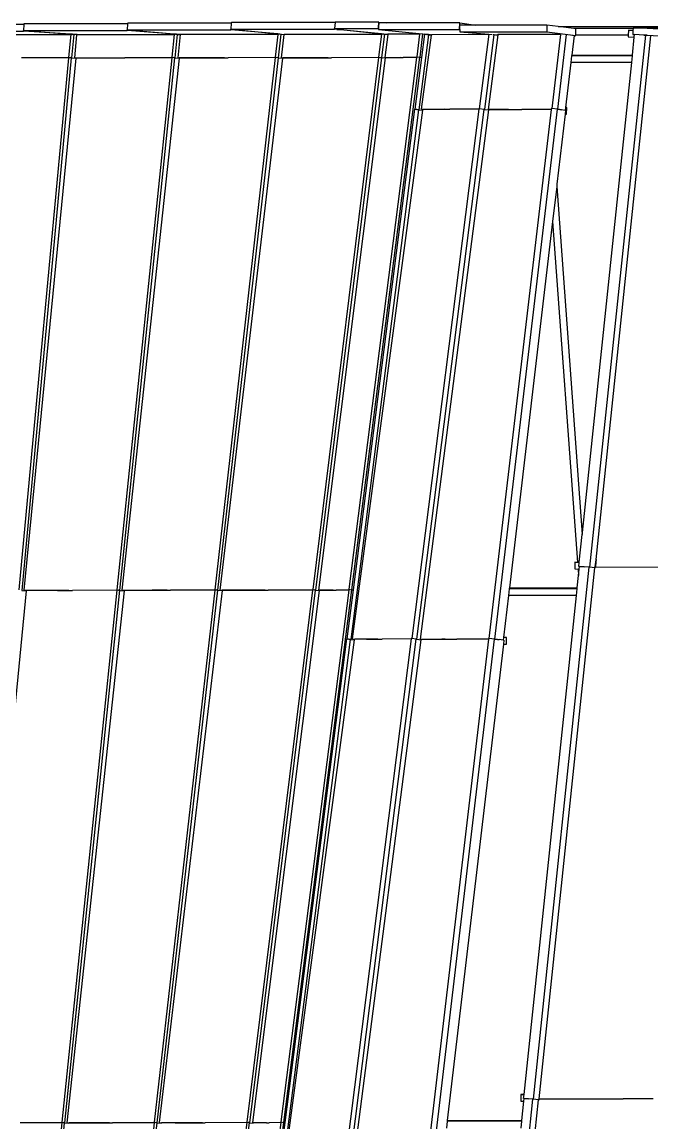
# Model space of a CAD drawing. Extents: x -21493 to 32459, y -48437 to 49697.
# Drawn here: x -4994 to -276, y 41452 to 49697 of the extents above; entities that cross this region are included whole.
import ezdxf

# ---------------------------------------------------------------- set-up
doc = ezdxf.new("R2010")
doc.units = 0
doc.layers.get('0').update_dxf_attribs({"linetype": 'CONTINUOUS'})

msp = doc.modelspace()

# ---------------------------------------------------------------- linework, layer by layer
for p, q in [((-4979.8, 49678.8), (-5756.2, 49678.8)), ((-4979.8, 49678.8), (-4982.3, 49634)), ((-4979.5, 49683.8), (-4979.8, 49678.8)), ((-4203.1, 49683.8), (-4979.5, 49683.8)), ((-4203.1, 49683.8), (-4206, 49639.1)), ((-4206, 49639.1), (-4205.6, 49639)), ((-4205.9, 49634), (-4205.6, 49639)), ((-4205.6, 49639), (-3429.6, 49639.1)), ((-4205.6, 49639), (-3853.3, 49608.2)), ((-4202.7, 49688.9), (-4203.1, 49683.8)), ((-3426.3, 49688.9), (-4202.7, 49688.9)), ((-3426.3, 49688.9), (-3429.6, 49644.2)), ((-3429.6, 49644.2), (-3429.2, 49644.1)), ((-3429.6, 49639.1), (-3429.3, 49643.5)), ((-3077.4, 49608.2), (-3429.6, 49639.1)), ((-3429.3, 49643.5), (-3429.2, 49644.1)), ((-3429.3, 49643.5), (-3423.4, 49643.5)), ((-3429.2, 49644.1), (-2653.2, 49644.2)), ((-3429.2, 49644.1), (-3423.4, 49643.5)), ((-3425.9, 49694), (-3426.3, 49688.9)), ((-2649.5, 49694), (-3425.9, 49694)), ((-3423.4, 49643.5), (-3077.3, 49609.1)), ((-2649.5, 49694), (-2653.2, 49647.7)), ((-2653.2, 49644.2), (-2652.9, 49647.7)), ((-2653.2, 49647.7), (-2652.9, 49647.7)), ((-2636.8, 49642.5), (-2653.2, 49644.2)), ((-2652.9, 49647.7), (-2324.7, 49647.7)), ((-2652.9, 49647.7), (-2605.3, 49642.5)), ((-2649.2, 49697.5), (-2649.5, 49694)), ((-2321, 49697.5), (-2649.2, 49697.5)), ((-2636.8, 49642.5), (-2605.3, 49642.5)), ((-2301.3, 49609.2), (-2636.8, 49642.5)), ((-2605.3, 49642.5), (-2301.3, 49609.8)), ((-2324.7, 49647.7), (-2323.7, 49661.6)), ((-2324.2, 49647.6), (-2324.7, 49647.7)), ((-2324.2, 49647.6), (-2324.6, 49640.8)), ((-2324.6, 49640.8), (-1716.2, 49640.8)), ((-2324.6, 49640.8), (-1994.2, 49608.3)), ((-2323.3, 49661.6), (-2324.2, 49647.6)), ((-2323.7, 49661.6), (-2323.6, 49662.5)), ((-2323.7, 49661.6), (-2323.3, 49661.6)), ((-2323.6, 49662.5), (-2321.5, 49690.7)), ((-2323.3, 49662.4), (-2323.6, 49662.5)), ((-2321.5, 49690.7), (-2323.3, 49662.4)), ((-2323.3, 49662.4), (-2323.3, 49661.6)), ((-2321.5, 49690.7), (-2321, 49697.5)), ((-2262, 49690.7), (-2321.5, 49690.7)), ((-2321, 49697.5), (-2262, 49690.7)), ((-1714, 49690.7), (-2262, 49690.7)), ((-1716.2, 49640.8), (-1714, 49690.7)), ((-1715.4, 49640.7), (-1716.2, 49640.8)), ((-1715.4, 49640.7), (-1715.9, 49624.3)), ((-1715.4, 49640.7), (-1714.5, 49674.2)), ((-1595.8, 49674.2), (-1714.5, 49674.2)), ((-1714, 49690.7), (-1595.8, 49674.2)), ((-1062.7, 49674.2), (-1595.8, 49674.2)), ((-1062.7, 49674.2), (-1063.6, 49624.3)), ((-978.3, 49663.5), (-1062.7, 49674.2)), ((-978.3, 49663.5), (454.2, 49663.5)), ((-861.7, 49648.6), (-978.3, 49663.5)), ((-417.6, 49648.6), (-861.7, 49648.6)), ((-844.8, 49646.5), (-861.7, 49648.6)), ((-845.6, 49598.6), (-844.8, 49646.5)), ((-452.4, 49637), (-453.4, 49598.6)), ((-417.8, 49634.3), (-452.4, 49637)), ((-452.4, 49637), (-417.8, 49637)), ((-417.6, 49648.6), (-417.8, 49637)), ((-417.8, 49637), (-417.8, 49634.3)), ((-417.5, 49654), (-417.6, 49648.6)), ((-417.5, 49654), (454.2, 49654)), ((-310.9, 49648.6), (-417.5, 49654)), ((454.2, 49648.6), (-310.9, 49648.6)), ((-78.5, 49637), (-310.9, 49648.6)), ((-5758.2, 49628.8), (-4982.2, 49628.8)), ((-5358, 49603.9), (-4629.6, 49604)), ((-4982.3, 49634), (-4981.9, 49633.9)), ((-4982.2, 49628.8), (-4981.9, 49633.9)), ((-4629.4, 49606.3), (-4982.2, 49628.8)), ((-4981.9, 49633.9), (-4205.9, 49634)), ((-4981.9, 49633.9), (-4629.3, 49607.2)), ((-4629.6, 49604), (-4645.6, 49432.7)), ((-4629.5, 49605.3), (-4629.6, 49604)), ((-4629.3, 49607.2), (-4629.4, 49606.3)), ((-4614.9, 49605.3), (-4629.4, 49606.3)), ((-4629.3, 49607.2), (-4621.1, 49606.6)), ((-4621.1, 49606.6), (-4582.1, 49603.6)), ((-4621.1, 49606.6), (-4612.7, 49605.2)), ((-4620.9, 49428.6), (-4604.6, 49603.9)), ((-4582.2, 49603.3), (-4612.7, 49605.2)), ((-4612.7, 49605.2), (-4604.6, 49603.9)), ((-4582.3, 49602.3), (-4604.6, 49603.9)), ((-4599.1, 49429.4), (-4582.3, 49602.3)), ((-4582.2, 49603.3), (-4582.3, 49602.3)), ((-4582.1, 49603.6), (-4582.2, 49603.3)), ((-4582.1, 49604.4), (-3853.7, 49604.5)), ((-4582.1, 49604.4), (-4582.1, 49603.6)), ((-3853.4, 49607.2), (-4205.9, 49634)), ((-3853.7, 49604.5), (-3871.3, 49433.5)), ((-3853.5, 49606.1), (-3853.7, 49604.5)), ((-3853.3, 49608.2), (-3853.4, 49607.2)), ((-3838.8, 49606.1), (-3853.4, 49607.2)), ((-3853.3, 49608.2), (-3845.7, 49607.5)), ((-3846.8, 49429.3), (-3828.6, 49604.6)), ((-3845.7, 49607.5), (-3836.7, 49606)), ((-3845.7, 49607.5), (-3806.2, 49604)), ((-3806.2, 49603.7), (-3836.7, 49606)), ((-3836.7, 49606), (-3828.6, 49604.6)), ((-3828.6, 49604.6), (-3806.3, 49602.8)), ((-3824.9, 49429.9), (-3806.3, 49602.8)), ((-3806.2, 49603.7), (-3806.3, 49602.8)), ((-3806.1, 49605), (-3806.2, 49604)), ((-3806.2, 49604), (-3806.2, 49603.7)), ((-3077.7, 49605), (-3806.1, 49605)), ((-3077.7, 49605), (-3097.1, 49434.4)), ((-3077.5, 49606.9), (-3077.7, 49605)), ((-3077.3, 49609.1), (-3077.4, 49608.2)), ((-3062.8, 49606.9), (-3077.4, 49608.2)), ((-3077.3, 49609.1), (-3070.3, 49608.5)), ((-3072.6, 49430), (-3052.7, 49605.4)), ((-3070.3, 49608.5), (-3052.7, 49605.4)), ((-3070.3, 49608.5), (-3030.2, 49604.5)), ((-3052.7, 49605.4), (-3030.4, 49603.3)), ((-3050.7, 49430.4), (-3030.4, 49603.3)), ((-3030.2, 49604.5), (-3030.4, 49603.3)), ((-3030.1, 49605.5), (-3030.2, 49604.5)), ((-3030.1, 49605.5), (-2301.8, 49605.6)), ((-2301.8, 49605.6), (-2322.9, 49435.2)), ((-2301.5, 49607.7), (-2301.8, 49605.6)), ((-2301.3, 49609.8), (-2301.3, 49609.2)), ((-2301.3, 49609.8), (-2291.5, 49608.8)), ((-2286.7, 49607.7), (-2301.3, 49609.2)), ((-2298.4, 49430.7), (-2276.7, 49606.1)), ((-2291.5, 49608.8), (-2254.4, 49604.8)), ((-2291.5, 49608.8), (-2284.5, 49607.5)), ((-2254.4, 49604.5), (-2284.5, 49607.5)), ((-2284.5, 49607.5), (-2276.7, 49606.1)), ((-2276.7, 49606.1), (-2254.5, 49603.8)), ((-2254.5, 49603.8), (-2276.2, 49430.7)), ((-2254.4, 49604.5), (-2254.5, 49603.8)), ((-2254.3, 49605.9), (-2254.4, 49604.8)), ((-2254.4, 49604.8), (-2254.4, 49604.5)), ((-2016.1, 49605.9), (-2254.3, 49605.9)), ((-2016.1, 49605.9), (-2037.6, 49437.7)), ((-2018.4, 49039.7), (-1946.7, 49601.5)), ((-2015.8, 49608.3), (-2016.1, 49605.9)), ((-2013.1, 49433.2), (-1990.8, 49607.9)), ((-1980.5, 49606.9), (-2002.8, 49432.1)), ((-2000.8, 49043.9), (-1926.8, 49599.5)), ((-1994.2, 49608.3), (-1990.8, 49607.9)), ((-1990.8, 49607.9), (-1980.5, 49606.9)), ((-1980.5, 49606.9), (-1946.7, 49601.5)), ((-1953, 49604.2), (-1980.5, 49606.9)), ((-1953, 49604.2), (-1948.6, 49603.8)), ((-1933.8, 49602.3), (-1948.6, 49603.8)), ((-1946.7, 49601.5), (-1926.8, 49599.5)), ((-1933.8, 49602.3), (-1926.5, 49601.6)), ((-1926.5, 49601.4), (-1926.8, 49599.5)), ((-1926, 49605), (-1926.5, 49601.6)), ((-1926.5, 49601.6), (-1926.5, 49601.4)), ((-1926, 49605), (-1498.4, 49605.3)), ((-1715.9, 49624.3), (-1063.6, 49624.3)), ((-1715.9, 49624.3), (-1498.2, 49606.6)), ((-1498.4, 49605.3), (-1569.1, 49047.3)), ((-1527.8, 49041.8), (-1456.6, 49603.5)), ((-1430.8, 49600.6), (-1502.9, 49042.2)), ((-1498.2, 49606.6), (-1498.4, 49605.3)), ((-1498.2, 49606.6), (-1473.3, 49604.6)), ((-1465.3, 49604.7), (-1456.6, 49603.5)), ((-1456.6, 49603.5), (-1447.8, 49602.5)), ((-1447.8, 49602.5), (-1431.6, 49601.2)), ((-1447.8, 49602.5), (-1430.8, 49600.6)), ((-1431.6, 49601.2), (-1430.7, 49601.1)), ((-1430.7, 49601.1), (-1431.6, 49601.2)), ((-1430.7, 49601.1), (-1430.8, 49600.6)), ((-1430.4, 49603.4), (-1430.7, 49601.1)), ((-1430.7, 49601.1), (-1430.7, 49601.1)), ((-961.6, 49603.5), (-1430.4, 49603.4)), ((-1063.6, 49624.3), (-845.6, 49596.5)), ((-961.6, 49603.5), (-1026.9, 49049)), ((-980.8, 49043.7), (-914.7, 49604.6)), ((-961.4, 49604.6), (-961.6, 49603.5)), ((-859.4, 49596.5), (-876.8, 49448.8)), ((-870.7, 49599.1), (-859.3, 49597.5)), ((-859.3, 49597.5), (-859.4, 49596.5)), ((-859.4, 49596.5), (-845.6, 49596.5)), ((-453.4, 49598.6), (-845.6, 49598.6)), ((-845.6, 49596.5), (-845.6, 49598.6)), ((-325.1, 49599.1), (-742.9, 45614.9)), ((-694.5, 45672.9), (-283.2, 49594.1)), ((-453.4, 49598.6), (-453.7, 49587)), ((-453.7, 49587), (-407.8, 49583.4)), ((-421.9, 49448.8), (-407.8, 49583.4)), ((-417.8, 49634.3), (-418.3, 49604)), ((-418.3, 49604), (-405.7, 49603.4)), ((-407.8, 49583.4), (-405.7, 49603.4)), ((-405.7, 49603.4), (-405.6, 49604.8)), ((-336.6, 49599.9), (-405.6, 49604.8)), ((-325.1, 49599.1), (-336.6, 49599.9)), ((-336.6, 49599.9), (-324.2, 49599.3)), ((-324.3, 49599), (-325.1, 49599.1)), ((-324.3, 49599), (-324.2, 49599.3)), ((-321.5, 49598.6), (-324.3, 49599)), ((-324.2, 49599.3), (-311.6, 49598.6)), ((-311.6, 49598.6), (-321.5, 49598.6)), ((-310.9, 49597.4), (-321.5, 49598.6)), ((-311.6, 49598.6), (-310.8, 49598.6)), ((-310.8, 49598.6), (-310.9, 49597.4)), ((-283.2, 49594.1), (-310.9, 49597.4)), ((-310.8, 49598.6), (-74.3, 49586.7)), ((-4646.3, 49429.4), (-5017.1, 45444.7)), ((-4646.3, 49429.4), (-4998.4, 49428.8)), ((-4993.6, 45440.6), (-4622.5, 49428.8)), ((-4590.6, 49426.5), (-4979.3, 45441.9)), ((-4646, 49432.8), (-4646.3, 49429.4)), ((-4645.6, 49432.7), (-4646, 49432.8)), ((-4646, 49432.8), (-4645.6, 49432.7)), ((-4645.6, 49432.7), (-4645.6, 49432.6)), ((-4645.6, 49432.7), (-4645.6, 49432.7)), ((-4645.6, 49432.6), (-4633.7, 49430.7)), ((-4633.7, 49430.7), (-4633.7, 49430.7)), ((-4623.9, 49429), (-4633.7, 49430.7)), ((-4633.7, 49430.7), (-4623.9, 49429.1)), ((-4623.9, 49429.1), (-4623.2, 49429)), ((-4623.2, 49428.9), (-4623.9, 49429)), ((-4623.2, 49428.9), (-4623.2, 49429)), ((-4623.2, 49429), (-4621.9, 49428.8)), ((-4622.5, 49428.8), (-4623.2, 49428.9)), ((-4621.9, 49428.8), (-4622.5, 49428.8)), ((-4621.9, 49428.8), (-4620.9, 49428.6)), ((-4620.9, 49428.6), (-4590.6, 49426.5)), ((-4599.1, 49429.4), (-4590.1, 49428.7)), ((-4599.1, 49429.4), (-4224.3, 49429.3)), ((-4590.6, 49426.5), (-4590.3, 49426.5)), ((-3872.1, 49430), (-4283.6, 45445.5)), ((-4260.2, 45441.4), (-3848.3, 49429.5)), ((-3816.5, 49426.8), (-4245.9, 45442.5)), ((-3872.1, 49430), (-4224.3, 49429.3)), ((-3871.7, 49433.6), (-3872.1, 49430)), ((-3871.3, 49433.5), (-3871.7, 49433.6)), ((-3871.7, 49433.6), (-3871.3, 49433.5)), ((-3871.3, 49433.5), (-3859.6, 49431.5)), ((-3871.3, 49433.5), (-3871.3, 49433.5)), ((-3871.3, 49433.5), (-3871.3, 49433.5)), ((-3849.7, 49429.7), (-3859.6, 49431.5)), ((-3849, 49429.6), (-3849.7, 49429.7)), ((-3849, 49429.6), (-3849, 49429.7)), ((-3848.3, 49429.5), (-3849, 49429.6)), ((-3847.7, 49429.5), (-3848.3, 49429.5)), ((-3847.7, 49429.5), (-3846.8, 49429.3)), ((-3846.8, 49429.3), (-3816.5, 49426.8)), ((-3824.9, 49429.9), (-3815.9, 49429.1)), ((-3824.9, 49429.9), (-3715.9, 49429.9)), ((-3816.5, 49426.8), (-3816.2, 49426.8)), ((-3716, 49429.3), (-3815.9, 49429.1)), ((-3715.9, 49429.9), (-3716, 49429.3)), ((-3611, 49429.6), (-3716, 49429.3)), ((-3715.9, 49429.9), (-3610.9, 49429.8)), ((-3611, 49429.6), (-3610.9, 49429.8)), ((-3585.8, 49429.6), (-3611, 49429.6)), ((-3610.9, 49429.8), (-3585.8, 49429.8)), ((-3585.8, 49429.8), (-3585.8, 49429.6)), ((-3476.7, 49429.8), (-3585.8, 49429.6)), ((-3585.8, 49429.8), (-3476.7, 49429.8)), ((-3097.9, 49430.6), (-3550.1, 45446.3)), ((-3526.8, 45442.1), (-3074.1, 49430.2)), ((-3042.3, 49427.2), (-3512.4, 45443.1)), ((-3476.7, 49429.8), (-3450.1, 49429.8)), ((-3097.9, 49430.6), (-3450.1, 49429.8)), ((-3097.5, 49434.4), (-3097.9, 49430.6)), ((-3097.1, 49434.3), (-3097.5, 49434.4)), ((-3097.5, 49434.4), (-3097.1, 49434.4)), ((-3097.1, 49434.4), (-3097.1, 49434.3)), ((-3097.1, 49434.3), (-3097.1, 49434.3)), ((-3097.1, 49434.3), (-3085.4, 49432.2)), ((-3075.5, 49430.5), (-3085.4, 49432.2)), ((-3074.8, 49430.3), (-3075.5, 49430.5)), ((-3074.8, 49430.3), (-3074.8, 49430.4)), ((-3074.1, 49430.2), (-3074.8, 49430.3)), ((-3073.5, 49430.2), (-3074.1, 49430.2)), ((-3073.5, 49430.2), (-3072.6, 49430)), ((-3072.6, 49430), (-3042.3, 49427.2)), ((-3050.7, 49430.4), (-3041.8, 49429.5)), ((-3050.7, 49430.4), (-2941.6, 49430.4)), ((-3042.3, 49427.2), (-3042, 49427.1)), ((-2941.6, 49429.8), (-3041.8, 49429.5)), ((-2941.6, 49430.4), (-2941.6, 49429.8)), ((-2941.6, 49430.4), (-2836.6, 49430.3)), ((-2836.6, 49430), (-2941.6, 49429.8)), ((-2836.6, 49430), (-2836.6, 49430.3)), ((-2836.6, 49430.3), (-2811.4, 49430.3)), ((-2811.4, 49430.1), (-2836.6, 49430)), ((-2323.7, 49431.2), (-2816.6, 45447.1)), ((-2811.4, 49430.3), (-2811.4, 49430.1)), ((-2700.2, 49430.3), (-2811.4, 49430.1)), ((-2811.4, 49430.3), (-2700.2, 49430.3)), ((-2793.3, 45442.8), (-2299.9, 49430.9)), ((-2273.6, 49428.1), (-2773.5, 45442.9)), ((-2700.2, 49430.3), (-2675.9, 49430.3)), ((-2323.7, 49431.2), (-2675.9, 49430.3)), ((-2038.4, 49431), (-2546.6, 45449.5)), ((-2522.7, 45445.1), (-2013.6, 49433.3)), ((-2323.2, 49435.2), (-2323.7, 49431.2)), ((-2322.9, 49435.2), (-2323.2, 49435.2)), ((-2323.2, 49435.2), (-2322.9, 49435.2)), ((-2322.9, 49435.2), (-2322.9, 49435.1)), ((-2322.9, 49435.2), (-2322.9, 49435.2)), ((-2322.9, 49435.1), (-2311.1, 49433)), ((-2311.1, 49433), (-2301.2, 49431.2)), ((-2301.2, 49431.2), (-2300.6, 49431)), ((-2300.6, 49431), (-2300.6, 49431.1)), ((-2299.9, 49430.9), (-2300.6, 49431)), ((-2299.4, 49430.9), (-2299.9, 49430.9)), ((-2299.4, 49430.9), (-2298.4, 49430.7)), ((-2298.4, 49430.7), (-2273.6, 49428.1)), ((-2276.2, 49430.7), (-2273, 49430.3)), ((-2276.2, 49430.7), (-2162.9, 49430.7)), ((-2273.6, 49428.1), (-2273.3, 49428)), ((-2162.9, 49430.7), (-2273, 49430.4)), ((-2162.9, 49430.7), (-2140, 49430.7)), ((-2038.4, 49431), (-2140, 49430.7)), ((-2002.8, 49432.1), (-2052.2, 49045.3)), ((-2037.5, 49437.6), (-2038.4, 49431)), ((-2037.6, 49437.7), (-2037.5, 49437.6)), ((-2037.5, 49437.6), (-2013.6, 49433.3)), ((-2013.6, 49433.3), (-2013.1, 49433.2)), ((-2013.1, 49433.2), (-2002.8, 49432.1)), ((-883.2, 49394.4), (-922.9, 49057.7)), ((-877.4, 49444.4), (-883.2, 49394.4)), ((-427.7, 49394.4), (-883.2, 49394.4)), ((-876.8, 49448.8), (-877.4, 49444.4)), ((-422.4, 49444.4), (-877.4, 49444.4)), ((-876.8, 49448.8), (-421.9, 49448.8)), ((-796.7, 45875.2), (-427.7, 49394.4)), ((-427.7, 49394.4), (-422.4, 49444.4)), ((-422.4, 49444.4), (-421.9, 49448.8)), ((-922.9, 49057.7), (-925.5, 49035.9)), ((-914.6, 49057), (-922.9, 49057.7)), ((-2529, 45072.4), (-2022.5, 49040.3)), ((-2519.8, 45077.2), (-1992.3, 49037.1)), ((-2054.5, 49045.5), (-2514.2, 45444.2)), ((-1573, 49045), (-2075.5, 45080)), ((-2054.5, 49045.5), (-2052.2, 49045.3)), ((-2052.2, 49045.1), (-2054.5, 49045.5)), ((-2052.2, 49045.3), (-2052.2, 49045.1)), ((-2052.2, 49045.1), (-2020.8, 49040.1)), ((-2022.5, 49040.3), (-2052.2, 49045.1)), ((-2036.4, 45074.7), (-1533.6, 49042.6)), ((-2020.8, 49040.1), (-2022.5, 49040.3)), ((-2020.8, 49040.1), (-2018.4, 49039.7)), ((-2018.4, 49039.7), (-1992.3, 49037.1)), ((-1500.2, 49038.6), (-2012.5, 45075.1)), ((-2000.8, 49043.9), (-1990.4, 49042.7)), ((-2000.8, 49043.9), (-1907.6, 49043.8)), ((-1992.3, 49037.1), (-1991.2, 49037)), ((-1907.6, 49043.3), (-1990.4, 49042.9)), ((-1907.6, 49043.3), (-1907.6, 49043.8)), ((-1907.6, 49043.8), (-1828.3, 49043.7)), ((-1828.3, 49043.7), (-1907.6, 49043.3)), ((-1828.3, 49043.7), (-1789.2, 49043.7)), ((-1573, 49045), (-1789.2, 49043.9)), ((-1572.6, 49047.7), (-1573, 49045)), ((-1569.1, 49047.3), (-1572.6, 49047.7)), ((-1572.6, 49047.7), (-1569.1, 49047.3)), ((-1569.1, 49047.3), (-1569.1, 49047.3)), ((-1533.6, 49042.6), (-1569.1, 49047.3)), ((-1532.5, 49042.4), (-1533.6, 49042.6)), ((-1532.5, 49042.4), (-1527.8, 49041.8)), ((-1527.8, 49041.8), (-1500.2, 49038.6)), ((-1502.9, 49042.2), (-1444.2, 49042.1)), ((-1502.9, 49042.2), (-1499.8, 49041.8)), ((-1499.8, 49041.8), (-1500.2, 49038.6)), ((-1444.2, 49041.9), (-1499.8, 49041.8)), ((-1499.8, 49041.8), (-1498.2, 49041.6)), ((-1030, 49042.8), (-1496.6, 45081.4)), ((-1451.5, 45076.3), (-984, 49044.1)), ((-1444.2, 49042.1), (-1444.2, 49041.9)), ((-1350, 49042.1), (-1444.2, 49041.9)), ((-1444.2, 49042.1), (-1350, 49042.1)), ((-1350, 49042.1), (-1249.6, 49042.1)), ((-1030, 49042.8), (-1249.5, 49042.3)), ((-1029.2, 49049.2), (-1030, 49042.8)), ((-1026.9, 49049), (-1029.2, 49049.2)), ((-1026.1, 49048.9), (-1026.9, 49049)), ((-984, 49044.1), (-1026.1, 49048.9)), ((-925.6, 49007), (-987.3, 48483.5)), ((-953.1, 49039.8), (-984, 49044.1)), ((-984, 49044.1), (-980.8, 49043.7)), ((-980.8, 49043.7), (-953.1, 49039.8)), ((-925.5, 49035.9), (-953.1, 49039.8)), ((-922.3, 49035.5), (-925.6, 49007)), ((-925.6, 49007), (-915.3, 49007)), ((-922.3, 49035.5), (-925.5, 49035.9)), ((-915.3, 49007), (-914.6, 49057)), ((-987.3, 48483.5), (-989.3, 48466.9)), ((-989.3, 48466.9), (-1020.2, 48204.5)), ((-989.3, 48466.9), (-798.4, 45859.6)), ((-1020.2, 48204.5), (-1343.5, 45459.8)), ((-1020.2, 48204.5), (-833.3, 45651.7)), ((-820.2, 45651.7), (-798.4, 45859.6)), ((-798.4, 45859.6), (-796.7, 45875.2)), ((-747.6, 45615.4), (-1165.4, 41631.2)), ((-1121.1, 41632.2), (-703.9, 45610.1)), ((-853.3, 45651.7), (-854.3, 45601.7)), ((-854.3, 45601.7), (-829.5, 45599.7)), ((-833.1, 45650.1), (-853.3, 45651.7)), ((-853.3, 45651.7), (-833.3, 45651.7)), ((-833.3, 45651.7), (-833.1, 45650.1)), ((-833.3, 45651.7), (-820.2, 45651.7)), ((-820.4, 45649.1), (-833.1, 45650.1)), ((-829.5, 45599.7), (-826, 45551.9)), ((-829.5, 45599.7), (-821, 45599.1)), ((-826, 45551.9), (-821, 45599.1)), ((-823.4, 45620.6), (-820.4, 45649.1)), ((-818.8, 45620.1), (-823.4, 45620.6)), ((-823.4, 45620.6), (-783.2, 45617.7)), ((-821, 45599.1), (-818.8, 45620.1)), ((-820.4, 45649.1), (-820.2, 45651.7)), ((-783.2, 45617.7), (-818.8, 45620.1)), ((-747.6, 45615.4), (-783.2, 45617.7)), ((-742.9, 45614.9), (-747.6, 45615.4)), ((-703.9, 45610.3), (-742.9, 45614.9)), ((-703.9, 45610.2), (-703.9, 45610.3)), ((-703.9, 45610.2), (-701.1, 45609.9)), ((-703.9, 45610.1), (-703.9, 45610.2)), ((-701.1, 45609.9), (-703.9, 45610.1)), ((-701.1, 45609.9), (-700.4, 45615.9)), ((-700.4, 45615.9), (-700.3, 45617.2)), ((-700, 45615.9), (-700.4, 45615.9)), ((-700.3, 45617.2), (-700.2, 45617.7)), ((-699.9, 45617.2), (-700.3, 45617.2)), ((-700.2, 45617.7), (-696.7, 45651.7)), ((-700.2, 45617.7), (-699.9, 45617.7)), ((-699.9, 45617.2), (-700, 45615.9)), ((-700, 45615.9), (-154.6, 45616.5)), ((-696.5, 45651.7), (-699.9, 45617.7)), ((-699.9, 45617.7), (-699.9, 45617.2)), ((-696.7, 45651.7), (-694.5, 45672.9)), ((-696.7, 45651.7), (-696.5, 45651.7)), ((-694.5, 45672.9), (-696.5, 45651.7)), ((-835.6, 45459.8), (-826, 45551.9)), ((-4962.8, 45438.4), (-5351.9, 41453.9)), ((-4994.6, 45440.8), (-4993.6, 45440.6)), ((-4993.6, 45440.6), (-4962.8, 45438.4)), ((-4979.3, 45441.9), (-4962.3, 45440.6)), ((-4979.3, 45441.9), (-4861, 45441.7)), ((-4962.8, 45438.4), (-4962.5, 45438.4)), ((-4861.1, 45440.8), (-4962.3, 45440.6)), ((-4962.3, 45440.6), (-4962.1, 45440.6)), ((-4861, 45441.7), (-4861.1, 45440.8)), ((-4752.9, 45441.1), (-4861.1, 45440.8)), ((-4861, 45441.7), (-4752.9, 45441.5)), ((-4752.9, 45441.1), (-4752.9, 45441.5)), ((-4752.9, 45441.5), (-4729, 45441.4)), ((-4729, 45441.1), (-4752.9, 45441.1)), ((-4729, 45441.4), (-4729, 45441.1)), ((-4729, 45441.4), (-4644.3, 45441.3)), ((-4644.3, 45441.3), (-4729, 45441.1)), ((-4284.3, 45442), (-4695.9, 41457.5)), ((-4673.6, 41453.4), (-4261.7, 45441.6)), ((-4229.4, 45438.8), (-4659.2, 41454.5)), ((-4644.3, 45441.3), (-4616.3, 45441.2)), ((-4284.3, 45442), (-4616.3, 45441.2)), ((-4284, 45445.5), (-4284.3, 45442)), ((-4283.6, 45445.5), (-4284, 45445.5)), ((-4284, 45445.5), (-4283.6, 45445.5)), ((-4283.6, 45445.5), (-4283.6, 45445.4)), ((-4283.6, 45445.5), (-4283.6, 45445.5)), ((-4283.6, 45445.4), (-4272.4, 45443.5)), ((-4261.7, 45441.6), (-4272.4, 45443.5)), ((-4272.4, 45443.5), (-4261.1, 45441.5)), ((-4261.1, 45441.5), (-4261.7, 45441.6)), ((-4261.1, 45441.5), (-4260.2, 45441.4)), ((-4260.2, 45441.4), (-4229.4, 45438.8)), ((-4245.9, 45442.5), (-4127.4, 45442.2)), ((-4245.9, 45442.5), (-4228.9, 45441)), ((-4229.4, 45438.8), (-4229.1, 45438.8)), ((-4127.5, 45441.3), (-4228.9, 45441.1)), ((-4228.9, 45441), (-4228.7, 45441)), ((-4127.4, 45442.2), (-4127.5, 45441.3)), ((-4019.3, 45441.5), (-4127.5, 45441.3)), ((-4127.4, 45442.2), (-4019.3, 45442)), ((-4019.3, 45441.5), (-4019.3, 45442)), ((-4019.3, 45442), (-3995.3, 45442)), ((-3995.4, 45441.6), (-4019.3, 45441.5)), ((-3550.9, 45442.6), (-4003.1, 41458.2)), ((-3995.3, 45442), (-3995.4, 45441.6)), ((-3907.8, 45441.8), (-3995.4, 45441.6)), ((-3995.3, 45442), (-3907.8, 45441.8)), ((-3980.9, 41454.1), (-3528.3, 45442.3)), ((-3496, 45439.1), (-3966.5, 41455.1)), ((-3907.8, 45441.8), (-3882.8, 45441.7)), ((-3550.9, 45442.6), (-3882.8, 45441.7)), ((-3550.5, 45446.4), (-3550.9, 45442.6)), ((-3550.1, 45446.3), (-3550.5, 45446.4)), ((-3550.5, 45446.4), (-3550.1, 45446.3)), ((-3550.1, 45446.3), (-3550.2, 45446.2)), ((-3550.2, 45446.2), (-3539, 45444.2)), ((-3550.1, 45446.3), (-3550.1, 45446.3)), ((-3528.3, 45442.3), (-3539, 45444.2)), ((-3539, 45444.2), (-3527.7, 45442.2)), ((-3527.7, 45442.2), (-3528.3, 45442.3)), ((-3527.7, 45442.2), (-3526.8, 45442.1)), ((-3526.8, 45442.1), (-3496, 45439.1)), ((-3512.4, 45443.1), (-3393.8, 45442.8)), ((-3512.4, 45443.1), (-3495.5, 45441.4)), ((-3496, 45439.1), (-3495.7, 45439.1)), ((-3393.9, 45441.7), (-3495.5, 45441.5)), ((-3495.5, 45441.4), (-3495.2, 45441.4)), ((-3393.8, 45442.8), (-3393.9, 45441.7)), ((-3285.7, 45442), (-3393.9, 45441.7)), ((-3393.8, 45442.8), (-3285.7, 45442.6)), ((-2817.5, 45443.2), (-3310.4, 41459.1)), ((-3288.2, 41454.8), (-2794.8, 45443)), ((-3285.7, 45442), (-3285.7, 45442.6)), ((-3285.7, 45442.6), (-3172.1, 45442.3)), ((-3172.1, 45442.3), (-3285.7, 45442)), ((-2768.1, 45440.1), (-3268.2, 41454.9)), ((-3172.1, 45442.3), (-3149.4, 45442.2)), ((-2817.5, 45443.2), (-3149.4, 45442.2)), ((-2547.2, 45443), (-3055.4, 41461.4)), ((-3032.7, 41457.1), (-2523.6, 45445.3)), ((-2817, 45447.2), (-2817.5, 45443.2)), ((-2816.6, 45447.1), (-2817, 45447.2)), ((-2817, 45447.2), (-2816.6, 45447.1)), ((-2816.7, 45447.1), (-2805.5, 45445)), ((-2816.6, 45447.1), (-2816.7, 45447.1)), ((-2816.6, 45447.1), (-2816.6, 45447.1)), ((-2794.8, 45443), (-2805.5, 45445)), ((-2794.2, 45442.9), (-2794.8, 45443)), ((-2794.2, 45442.9), (-2793.3, 45442.8)), ((-2793.3, 45442.8), (-2768.1, 45440.1)), ((-2773.5, 45442.9), (-2663.2, 45442.6)), ((-2773.5, 45442.9), (-2767.6, 45442.3)), ((-2768.1, 45440.1), (-2767.8, 45440.1)), ((-2767.6, 45442.3), (-2767.3, 45442.2)), ((-2663.2, 45442.6), (-2767.5, 45442.3)), ((-2663.2, 45442.6), (-2641.7, 45442.6)), ((-2547.2, 45443), (-2641.7, 45442.6)), ((-2514.2, 45444.2), (-2561, 45077.9)), ((-2546.3, 45449.5), (-2547.2, 45443)), ((-2546.6, 45449.5), (-2546.3, 45449.5)), ((-2546.3, 45449.5), (-2523.6, 45445.3)), ((-2523.6, 45445.3), (-2522.7, 45445.1)), ((-2522.7, 45445.1), (-2514.2, 45444.2)), ((-1344.3, 45453.5), (-1350.1, 45403.5)), ((-1343.5, 45459.8), (-1344.3, 45453.5)), ((-836.3, 45453.5), (-1344.3, 45453.5)), ((-1343.5, 45459.8), (-835.6, 45459.8)), ((-841.5, 45403.5), (-836.3, 45453.5)), ((-836.3, 45453.5), (-835.6, 45459.8)), ((-1350.1, 45403.5), (-1387.2, 45089.4)), ((-841.5, 45403.5), (-1350.1, 45403.5)), ((-1233.4, 41666.5), (-841.5, 45403.5)), ((-3041.4, 41105.4), (-2534.9, 45073.2)), ((-3030.7, 41109.6), (-2504, 45069.9)), ((-2564.2, 45078.2), (-3026.5, 41456.5)), ((-2078.5, 45077.5), (-2581, 41112.5)), ((-2564.2, 45078.2), (-2561, 45077.9)), ((-2561, 45077.7), (-2564.2, 45078.2)), ((-2561, 45077.9), (-2561, 45077.7)), ((-2534.9, 45073.2), (-2561, 45077.7)), ((-2561, 45077.7), (-2532.2, 45073)), ((-2543.9, 41107.5), (-2041.1, 45075.3)), ((-2532.2, 45073), (-2534.9, 45073.2)), ((-2532.2, 45073), (-2529, 45072.4)), ((-2529, 45072.4), (-2504, 45069.9)), ((-2519.8, 45077.2), (-2501.7, 45075.1)), ((-2519.8, 45077.2), (-2413.9, 45076.7)), ((-2006.7, 45071.2), (-2519.5, 41107.7)), ((-2504, 45069.9), (-2502.4, 45069.7)), ((-2414, 45075.8), (-2501.7, 45075.4)), ((-2414, 45075.8), (-2413.9, 45076.7)), ((-2413.5, 45075.8), (-2414, 45075.8)), ((-2413.9, 45076.7), (-2413.4, 45076.7)), ((-2413.5, 45075.8), (-2413.4, 45076.7)), ((-2333.6, 45076.2), (-2413.5, 45075.8)), ((-2413.4, 45076.7), (-2333.6, 45076.3)), ((-2333.6, 45076.3), (-2333.6, 45076.2)), ((-2329, 45076.3), (-2333.6, 45076.2)), ((-2333.6, 45076.3), (-2329, 45076.3)), ((-2329, 45076.3), (-2295.7, 45076.1)), ((-2078.5, 45077.5), (-2295.7, 45076.4)), ((-2078.1, 45080.3), (-2078.5, 45077.5)), ((-2075.5, 45079.9), (-2078.1, 45080.3)), ((-2078.1, 45080.3), (-2075.5, 45080)), ((-2075.5, 45080), (-2075.5, 45079.9)), ((-2041.1, 45075.3), (-2075.5, 45079.9)), ((-2040.1, 45075.2), (-2041.1, 45075.3)), ((-2040.1, 45075.2), (-2036.4, 45074.7)), ((-2036.4, 45074.7), (-2006.7, 45071.2)), ((-2012.5, 45075.1), (-1943.3, 45074.9)), ((-2012.5, 45075.1), (-2006.3, 45074.3)), ((-2006.3, 45074.3), (-2006.7, 45071.2)), ((-2006.2, 45074.3), (-2006.3, 45074.3)), ((-1943.4, 45074.4), (-2006.2, 45074.3)), ((-2006.2, 45074.3), (-2003.9, 45074)), ((-1500.5, 45075.4), (-1967.2, 41113.9)), ((-1943.3, 45074.9), (-1943.4, 45074.4)), ((-1849, 45074.6), (-1943.4, 45074.4)), ((-1943.3, 45074.9), (-1849, 45074.7)), ((-1923.6, 41109), (-1456.1, 45076.8)), ((-1849, 45074.6), (-1849, 45074.7)), ((-1824.8, 45074.7), (-1849, 45074.6)), ((-1849, 45074.7), (-1824.8, 45074.7)), ((-1824.8, 45074.7), (-1737.3, 45074.5)), ((-1388.6, 45037.3), (-1808.7, 41471.5)), ((-1500.5, 45075.4), (-1737.3, 45074.9)), ((-1499.8, 45081.7), (-1500.5, 45075.4)), ((-1496.6, 45081.4), (-1499.8, 45081.7)), ((-1495.3, 45081.2), (-1496.6, 45081.4)), ((-1456.1, 45076.8), (-1495.3, 45081.2)), ((-1456.1, 45076.8), (-1451.5, 45076.3)), ((-1431.8, 45073.5), (-1456.1, 45076.8)), ((-1451.5, 45076.3), (-1431.8, 45073.5)), ((-1431.8, 45073.5), (-1420.6, 45072)), ((-1431.8, 45073.5), (-1431.8, 45073.5)), ((-1389.7, 45067.8), (-1420.6, 45072)), ((-1387.2, 45089.4), (-1389.7, 45067.8)), ((-1385, 45067.1), (-1389.7, 45067.8)), ((-1388.3, 45039.5), (-1388.6, 45037.3)), ((-1388.6, 45037.3), (-1365.6, 45037.3)), ((-1385, 45067.1), (-1388.3, 45039.5)), ((-1388.3, 45039.5), (-1365.6, 45037.3)), ((-1364.6, 45087.2), (-1387.2, 45089.4)), ((-1365.6, 45037.3), (-1364.6, 45087.2)), ((-1256.8, 41666.5), (-1257.6, 41616.5)), ((-1233.6, 41664.7), (-1256.8, 41666.5)), ((-1256.8, 41666.5), (-1233.4, 41666.5)), ((-1236.7, 41635.9), (-1233.6, 41664.7)), ((-1233.6, 41664.7), (-1233.4, 41666.5)), ((-1169.4, 41631.7), (-1581.9, 37698.3)), ((-1536.3, 37698.3), (-1124.4, 41626.3)), ((-1257.6, 41616.5), (-1234.8, 41614.7)), ((-1249.9, 41471.5), (-1234.8, 41614.7)), ((-1232.7, 41635.4), (-1236.7, 41635.9)), ((-1236.7, 41635.9), (-1201, 41633.5)), ((-1234.8, 41614.7), (-1232.7, 41635.4)), ((-1201, 41633.5), (-1232.7, 41635.4)), ((-1169.4, 41631.7), (-1201, 41633.5)), ((-1165.4, 41631.2), (-1169.4, 41631.7)), ((-1124.4, 41626.5), (-1165.4, 41631.2)), ((-1124.4, 41626.4), (-1124.4, 41626.5)), ((-1124.4, 41626.4), (-1121.7, 41626.1)), ((-1124.4, 41626.3), (-1124.4, 41626.4)), ((-1121.7, 41626.1), (-1124.4, 41626.3)), ((-1121.7, 41626.1), (-1121.1, 41632.2)), ((-1121.1, 41632.2), (-492.2, 41632.6)), ((-267.9, 41632.7), (-492.2, 41632.8)), ((-4696.5, 41454), (-5080, 37741)), ((-5058.5, 37741), (-4675, 41453.6)), ((-4696.5, 41454), (-5008.4, 41453.2)), ((-4696.1, 41457.5), (-4696.5, 41454)), ((-4695.9, 41457.4), (-4696.1, 41457.5)), ((-4696.1, 41457.5), (-4695.9, 41457.5)), ((-4695.9, 41457.5), (-4695.9, 41457.4)), ((-4695.9, 41457.4), (-4685.2, 41455.5)), ((-4695.9, 41457.4), (-4695.9, 41457.4)), ((-4675, 41453.6), (-4685.2, 41455.5)), ((-4685.2, 41455.5), (-4685.2, 41455.5)), ((-4685.2, 41455.5), (-4674.5, 41453.6)), ((-4674.5, 41453.6), (-4675, 41453.6)), ((-4674.5, 41453.6), (-4673.6, 41453.4)), ((-4673.6, 41453.4), (-4642.3, 41450.8)), ((-4659.2, 41454.5), (-4641.9, 41452.9)), ((-4659.2, 41454.5), (-4539, 41454.2)), ((-4641.9, 41452.9), (-4641.6, 41452.9)), ((-4539.1, 41453.2), (-4641.8, 41453)), ((-4539, 41454.2), (-4539.1, 41453.2)), ((-4427.8, 41453.5), (-4539.1, 41453.2)), ((-4539, 41454.2), (-4427.8, 41453.9)), ((-4427.8, 41453.5), (-4427.8, 41453.9)), ((-4427.8, 41453.9), (-4405, 41453.9)), ((-4405, 41453.6), (-4427.8, 41453.5)), ((-4003.8, 41454.6), (-4424.8, 37745.6)), ((-4405, 41453.9), (-4405, 41453.6)), ((-4405, 41453.9), (-4338.3, 41453.7)), ((-4338.3, 41453.7), (-4405, 41453.6)), ((-4403.3, 37745.6), (-3982.3, 41454.3)), ((-4338.3, 41453.7), (-4315.7, 41453.7)), ((-4003.8, 41454.6), (-4315.7, 41453.7)), ((-4003.4, 41458.3), (-4003.8, 41454.6)), ((-4003.1, 41458.2), (-4003.4, 41458.3)), ((-4003.1, 41458.2), (-4003.1, 41458.2)), ((-4003.1, 41458.2), (-3992.5, 41456.2)), ((-3982.3, 41454.3), (-3992.5, 41456.2)), ((-3992.5, 41456.2), (-3981.8, 41454.3)), ((-3981.8, 41454.3), (-3982.3, 41454.3)), ((-3981.8, 41454.3), (-3980.9, 41454.1)), ((-3980.9, 41454.1), (-3949.7, 41451.1)), ((-3966.5, 41455.1), (-3949.2, 41453.3)), ((-3966.5, 41455.1), (-3846.1, 41454.8)), ((-3949.2, 41453.3), (-3948.9, 41453.3)), ((-3846.2, 41453.7), (-3949.1, 41453.4)), ((-3846.1, 41454.8), (-3846.2, 41453.7)), ((-3734.9, 41454), (-3846.2, 41453.7)), ((-3846.1, 41454.8), (-3734.9, 41454.5)), ((-3311.1, 41455.2), (-3769.9, 37747.1)), ((-3748.4, 37747.1), (-3289.6, 41455.1)), ((-3734.9, 41454), (-3734.9, 41454.5)), ((-3734.9, 41454.5), (-3723.6, 41454.4)), ((-3719.7, 41454), (-3734.9, 41454)), ((-3723.6, 41454.4), (-3719.7, 41454)), ((-3723.6, 41454.4), (-3643.5, 41454.2)), ((-3643.5, 41454.2), (-3719.7, 41454)), ((-3643.5, 41454.2), (-3623, 41454.2)), ((-3311.1, 41455.2), (-3623, 41454.2)), ((-3055.9, 41454.9), (-3529.2, 37747)), ((-3507.1, 37747), (-3033.6, 41457.3)), ((-3310.6, 41459.1), (-3311.1, 41455.2)), ((-3310.4, 41459.1), (-3310.6, 41459.1)), ((-3310.4, 41459.1), (-3310.4, 41459)), ((-3310.4, 41459), (-3299.7, 41457)), ((-3289.6, 41455.1), (-3299.7, 41457)), ((-3289.1, 41455), (-3289.6, 41455.1)), ((-3289.1, 41455), (-3288.2, 41454.8)), ((-3288.2, 41454.8), (-3262.6, 41452.1)), ((-3268.2, 41454.9), (-3162.9, 41454.6)), ((-3268.2, 41454.9), (-3262.1, 41454.2)), ((-3162.9, 41454.6), (-3262.1, 41454.3)), ((-3262.1, 41454.2), (-3261.8, 41454.2)), ((-3162.9, 41454.6), (-3143.6, 41454.5)), ((-3055.9, 41454.9), (-3143.6, 41454.5)), ((-3026.5, 41456.5), (-3070.7, 41110.6)), ((-3055.1, 41461.4), (-3055.9, 41454.9)), ((-3055.4, 41461.4), (-3055.1, 41461.4)), ((-3055.1, 41461.4), (-3033.6, 41457.3)), ((-3033.6, 41457.3), (-3032.7, 41457.1)), ((-3032.7, 41457.1), (-3026.5, 41456.5)), ((-1809.4, 41464.9), (-1815.3, 41414.9)), ((-1808.7, 41471.5), (-1809.4, 41464.9)), ((-1250.6, 41464.9), (-1809.4, 41464.9)), ((-1808.7, 41471.5), (-1249.9, 41471.5)), ((-1255.8, 41414.9), (-1250.6, 41464.9)), ((-1250.6, 41464.9), (-1249.9, 41471.5))]:
    msp.add_line(p, q)

doc.saveas('drawing.dxf')
